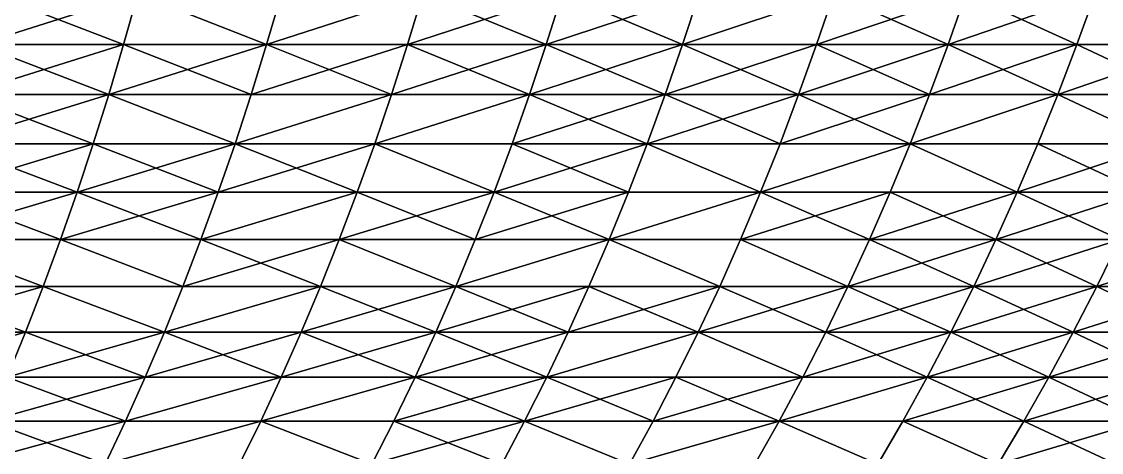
# Model space of a CAD drawing. Header units: millimetres. Extents: x -3250 to 6200, y -3250 to 3250.
# Drawn here: x 4911.4 to 5282.2, y -540.1 to -392.1 of the extents above; entities that cross this region are included whole.
import ezdxf

# ---------------------------------------------------------------- set-up
doc = ezdxf.new("R2010")
doc.units = ezdxf.units.MM
doc.header["$MEASUREMENT"] = 0
doc.layers.add('MESH_3D', color=2, linetype='CONTINUOUS')

msp = doc.modelspace()

# ---------------------------------------------------------------- linework, layer by layer
at = {"layer": 'MESH_3D'}
for points in [[(4901.22, -382.6, 777.83), (4946.41, -400, 814.36), (4896.55, -400, 786.4)], [(4951.29, -382.6, 25894.09), (4896.55, -400, 25913.6), (4946.41, -400, 25885.64)], [(4951.29, -382.6, 25894.09), (4901.22, -382.6, 25922.17), (4896.55, -400, 25913.6)], [(4901.22, -382.6, 777.83), (4951.29, -382.6, 805.91), (4946.41, -400, 814.36)], [(4951.29, -382.6, 805.91), (4995.56, -400, 843.56), (4946.41, -400, 814.36)], [(4995.56, -400, 25856.44), (4951.29, -382.6, 25894.09), (4946.41, -400, 25885.64)], [(4951.29, -382.6, 805.91), (5000.64, -382.6, 835.23), (4995.56, -400, 843.56)], [(5000.64, -382.6, 25864.77), (4951.29, -382.6, 25894.09), (4995.56, -400, 25856.44)], [(4995.56, -400, 843.56), (5049.25, -382.6, 865.78), (5043.96, -400, 873.97)], [(5000.64, -382.6, 835.23), (5049.25, -382.6, 865.78), (4995.56, -400, 843.56)], [(5049.25, -382.6, 25834.22), (4995.56, -400, 25856.44), (5043.96, -400, 25826.03)], [(5049.25, -382.6, 25834.22), (5000.64, -382.6, 25864.77), (4995.56, -400, 25856.44)], [(5049.25, -382.6, 865.78), (5091.59, -400, 905.58), (5043.96, -400, 873.97)], [(5097.09, -382.6, 25802.48), (5049.25, -382.6, 25834.22), (5043.96, -400, 25826.03)], [(5097.09, -382.6, 25802.48), (5043.96, -400, 25826.03), (5091.59, -400, 25794.42)], [(5049.25, -382.6, 865.78), (5097.09, -382.6, 897.52), (5091.59, -400, 905.58)], [(5097.09, -382.6, 897.52), (5138.42, -400, 938.37), (5091.59, -400, 905.58)], [(5144.11, -382.6, 25769.55), (5097.09, -382.6, 25802.48), (5091.59, -400, 25794.42)], [(5144.11, -382.6, 25769.55), (5091.59, -400, 25794.42), (5138.42, -400, 25761.63)], [(5097.09, -382.6, 897.52), (5144.11, -382.6, 930.45), (5138.42, -400, 938.37)], [(5138.42, -400, 938.37), (5190.31, -382.6, 964.54), (5184.42, -400, 972.32)], [(5144.11, -382.6, 930.45), (5190.31, -382.6, 964.54), (5138.42, -400, 938.37)], [(5190.31, -382.6, 25735.46), (5138.42, -400, 25761.63), (5184.42, -400, 25727.68)], [(5190.31, -382.6, 25735.46), (5144.11, -382.6, 25769.55), (5138.42, -400, 25761.63)], [(5190.31, -382.6, 964.54), (5229.55, -400, 1007.4), (5184.42, -400, 972.32)], [(5235.63, -382.6, 25700.23), (5190.31, -382.6, 25735.46), (5184.42, -400, 25727.68)], [(5235.63, -382.6, 25700.23), (5184.42, -400, 25727.68), (5229.55, -400, 25692.6)], [(5190.31, -382.6, 964.54), (5235.63, -382.6, 999.77), (5229.55, -400, 1007.4)], [(5235.63, -382.6, 999.77), (5273.8, -400, 1043.6), (5229.55, -400, 1007.4)], [(5280.07, -382.6, 25663.88), (5235.63, -382.6, 25700.23), (5229.55, -400, 25692.6)], [(5280.07, -382.6, 25663.88), (5229.55, -400, 25692.6), (5273.8, -400, 25656.4)], [(5235.63, -382.6, 999.77), (5280.07, -382.6, 1036.12), (5273.8, -400, 1043.6)], [(5280.07, -382.6, 1036.12), (5317.13, -400, 1080.89), (5273.8, -400, 1043.6)], [(5317.13, -400, 25619.11), (5280.07, -382.6, 25663.88), (5273.8, -400, 25656.4)], [(5280.07, -382.6, 1036.12), (5323.58, -382.6, 1073.57), (5317.13, -400, 1080.89)], [(5323.58, -382.6, 25626.43), (5280.07, -382.6, 25663.88), (5317.13, -400, 25619.11)], [(4896.55, -400, 786.4), (4941.32, -417.15, 823.18), (4891.68, -417.15, 795.34)], [(4946.41, -400, 25885.64), (4891.68, -417.15, 25904.66), (4941.32, -417.15, 25876.82)], [(4946.41, -400, 25885.64), (4896.55, -400, 25913.6), (4891.68, -417.15, 25904.66)], [(4896.55, -400, 786.4), (4946.41, -400, 814.36), (4941.32, -417.15, 823.18)], [(4946.41, -400, 814.36), (4990.25, -417.15, 852.25), (4941.32, -417.15, 823.18)], [(4995.56, -400, 25856.44), (4946.41, -400, 25885.64), (4941.32, -417.15, 25876.82)], [(4995.56, -400, 25856.44), (4941.32, -417.15, 25876.82), (4990.25, -417.15, 25847.75)], [(4946.41, -400, 814.36), (4995.56, -400, 843.56), (4990.25, -417.15, 852.25)], [(4995.56, -400, 843.56), (5038.43, -417.15, 882.53), (4990.25, -417.15, 852.25)], [(5043.96, -400, 25826.03), (4995.56, -400, 25856.44), (4990.25, -417.15, 25847.75)], [(5043.96, -400, 25826.03), (4990.25, -417.15, 25847.75), (5038.43, -417.15, 25817.47)], [(4995.56, -400, 843.56), (5043.96, -400, 873.97), (5038.43, -417.15, 882.53)], [(5043.96, -400, 873.97), (5085.85, -417.15, 914), (5038.43, -417.15, 882.53)], [(5091.59, -400, 25794.42), (5043.96, -400, 25826.03), (5038.43, -417.15, 25817.47)], [(5091.59, -400, 25794.42), (5038.43, -417.15, 25817.47), (5085.85, -417.15, 25786)], [(5043.96, -400, 873.97), (5091.59, -400, 905.58), (5085.85, -417.15, 914)], [(5091.59, -400, 905.58), (5132.47, -417.15, 946.64), (5085.85, -417.15, 914)], [(5138.42, -400, 25761.63), (5085.85, -417.15, 25786), (5132.47, -417.15, 25753.36)], [(5138.42, -400, 25761.63), (5091.59, -400, 25794.42), (5085.85, -417.15, 25786)], [(5091.59, -400, 905.58), (5138.42, -400, 938.37), (5132.47, -417.15, 946.64)], [(5138.42, -400, 938.37), (5178.26, -417.15, 980.44), (5132.47, -417.15, 946.64)], [(5184.42, -400, 25727.68), (5138.42, -400, 25761.63), (5132.47, -417.15, 25753.36)], [(5184.42, -400, 25727.68), (5132.47, -417.15, 25753.36), (5178.26, -417.15, 25719.56)], [(5138.42, -400, 938.37), (5184.42, -400, 972.32), (5178.26, -417.15, 980.44)], [(5184.42, -400, 972.32), (5223.2, -417.15, 1015.37), (5178.26, -417.15, 980.44)], [(5229.55, -400, 25692.6), (5184.42, -400, 25727.68), (5178.26, -417.15, 25719.56)], [(5229.55, -400, 25692.6), (5178.26, -417.15, 25719.56), (5223.2, -417.15, 25684.63)], [(5184.42, -400, 972.32), (5229.55, -400, 1007.4), (5223.2, -417.15, 1015.37)], [(5229.55, -400, 1007.4), (5267.25, -417.15, 1051.4), (5223.2, -417.15, 1015.37)], [(5273.8, -400, 25656.4), (5223.2, -417.15, 25684.63), (5267.25, -417.15, 25648.6)], [(5273.8, -400, 25656.4), (5229.55, -400, 25692.6), (5223.2, -417.15, 25684.63)], [(5229.55, -400, 1007.4), (5273.8, -400, 1043.6), (5267.25, -417.15, 1051.4)], [(5273.8, -400, 1043.6), (5310.39, -417.15, 1088.52), (5267.25, -417.15, 1051.4)], [(5317.13, -400, 25619.11), (5273.8, -400, 25656.4), (5267.25, -417.15, 25648.6)], [(5317.13, -400, 25619.11), (5267.25, -417.15, 25648.6), (5310.39, -417.15, 25611.48)], [(5273.8, -400, 1043.6), (5317.13, -400, 1080.89), (5310.39, -417.15, 1088.52)], [(4891.68, -417.15, 795.34), (4936.01, -434.04, 832.37), (4886.6, -434.04, 804.66)], [(4941.32, -417.15, 25876.82), (4891.68, -417.15, 25904.66), (4886.6, -434.04, 25895.34)], [(4941.32, -417.15, 25876.82), (4886.6, -434.04, 25895.34), (4936.01, -434.04, 25867.63)], [(4891.68, -417.15, 795.34), (4941.32, -417.15, 823.18), (4936.01, -434.04, 832.37)], [(4941.32, -417.15, 823.18), (4984.71, -434.04, 861.31), (4936.01, -434.04, 832.37)], [(4984.71, -434.04, 25838.69), (4941.32, -417.15, 25876.82), (4936.01, -434.04, 25867.63)], [(4941.32, -417.15, 823.18), (4990.25, -417.15, 852.25), (4984.71, -434.04, 861.31)], [(4990.25, -417.15, 25847.75), (4941.32, -417.15, 25876.82), (4984.71, -434.04, 25838.69)], [(4984.71, -434.04, 861.31), (5038.43, -417.15, 882.53), (5032.68, -434.04, 891.44)], [(4990.25, -417.15, 852.25), (5038.43, -417.15, 882.53), (4984.71, -434.04, 861.31)], [(5038.43, -417.15, 25817.47), (4984.71, -434.04, 25838.69), (5032.68, -434.04, 25808.56)], [(5038.43, -417.15, 25817.47), (4990.25, -417.15, 25847.75), (4984.71, -434.04, 25838.69)], [(5032.68, -434.04, 891.44), (5085.85, -417.15, 914), (5079.87, -434.04, 922.77)], [(5038.43, -417.15, 882.53), (5085.85, -417.15, 914), (5032.68, -434.04, 891.44)], [(5085.85, -417.15, 25786), (5038.43, -417.15, 25817.47), (5032.68, -434.04, 25808.56)], [(5085.85, -417.15, 25786), (5032.68, -434.04, 25808.56), (5079.87, -434.04, 25777.23)], [(5085.85, -417.15, 914), (5126.28, -434.04, 955.26), (5079.87, -434.04, 922.77)], [(5132.47, -417.15, 25753.36), (5079.87, -434.04, 25777.23), (5126.28, -434.04, 25744.74)], [(5132.47, -417.15, 25753.36), (5085.85, -417.15, 25786), (5079.87, -434.04, 25777.23)], [(5085.85, -417.15, 914), (5132.47, -417.15, 946.64), (5126.28, -434.04, 955.26)], [(5132.47, -417.15, 946.64), (5171.86, -434.04, 988.9), (5126.28, -434.04, 955.26)], [(5178.26, -417.15, 25719.56), (5132.47, -417.15, 25753.36), (5126.28, -434.04, 25744.74)], [(5178.26, -417.15, 25719.56), (5126.28, -434.04, 25744.74), (5171.86, -434.04, 25711.1)], [(5132.47, -417.15, 946.64), (5178.26, -417.15, 980.44), (5171.86, -434.04, 988.9)], [(5178.26, -417.15, 980.44), (5216.58, -434.04, 1023.66), (5171.86, -434.04, 988.9)], [(5223.2, -417.15, 25684.63), (5178.26, -417.15, 25719.56), (5171.86, -434.04, 25711.1)], [(5223.2, -417.15, 25684.63), (5171.86, -434.04, 25711.1), (5216.58, -434.04, 25676.34)], [(5178.26, -417.15, 980.44), (5223.2, -417.15, 1015.37), (5216.58, -434.04, 1023.66)], [(5216.58, -434.04, 1023.66), (5267.25, -417.15, 1051.4), (5260.43, -434.04, 1059.53)], [(5223.2, -417.15, 1015.37), (5267.25, -417.15, 1051.4), (5216.58, -434.04, 1023.66)], [(5267.25, -417.15, 25648.6), (5216.58, -434.04, 25676.34), (5260.43, -434.04, 25640.47)], [(5267.25, -417.15, 25648.6), (5223.2, -417.15, 25684.63), (5216.58, -434.04, 25676.34)], [(5267.25, -417.15, 1051.4), (5303.36, -434.04, 1096.48), (5260.43, -434.04, 1059.53)], [(5303.36, -434.04, 25603.52), (5267.25, -417.15, 25648.6), (5260.43, -434.04, 25640.47)], [(5267.25, -417.15, 1051.4), (5310.39, -417.15, 1088.52), (5303.36, -434.04, 1096.48)], [(5310.39, -417.15, 25611.48), (5267.25, -417.15, 25648.6), (5303.36, -434.04, 25603.52)], [(4881.33, -450.66, 814.35), (4936.01, -434.04, 832.37), (4930.5, -450.66, 841.92)], [(4886.6, -434.04, 804.66), (4936.01, -434.04, 832.37), (4881.33, -450.66, 814.35)], [(4930.5, -450.66, 25858.08), (4886.6, -434.04, 25895.34), (4881.33, -450.66, 25885.65)], [(4936.01, -434.04, 25867.63), (4886.6, -434.04, 25895.34), (4930.5, -450.66, 25858.08)], [(4936.01, -434.04, 832.37), (4978.96, -450.66, 870.72), (4930.5, -450.66, 841.92)], [(4984.71, -434.04, 25838.69), (4930.5, -450.66, 25858.08), (4978.96, -450.66, 25829.28)], [(4984.71, -434.04, 25838.69), (4936.01, -434.04, 25867.63), (4930.5, -450.66, 25858.08)], [(4936.01, -434.04, 832.37), (4984.71, -434.04, 861.31), (4978.96, -450.66, 870.72)], [(4978.96, -450.66, 870.72), (5032.68, -434.04, 891.44), (5026.69, -450.66, 900.71)], [(4984.71, -434.04, 861.31), (5032.68, -434.04, 891.44), (4978.96, -450.66, 870.72)], [(5026.69, -450.66, 25799.29), (4984.71, -434.04, 25838.69), (4978.96, -450.66, 25829.28)], [(5032.68, -434.04, 25808.56), (4984.71, -434.04, 25838.69), (5026.69, -450.66, 25799.29)], [(5032.68, -434.04, 891.44), (5073.66, -450.66, 931.88), (5026.69, -450.66, 900.71)], [(5073.66, -450.66, 25768.12), (5032.68, -434.04, 25808.56), (5026.69, -450.66, 25799.29)], [(5032.68, -434.04, 891.44), (5079.87, -434.04, 922.77), (5073.66, -450.66, 931.88)], [(5079.87, -434.04, 25777.23), (5032.68, -434.04, 25808.56), (5073.66, -450.66, 25768.12)], [(5079.87, -434.04, 922.77), (5119.84, -450.66, 964.22), (5073.66, -450.66, 931.88)], [(5126.28, -434.04, 25744.74), (5079.87, -434.04, 25777.23), (5073.66, -450.66, 25768.12)], [(5126.28, -434.04, 25744.74), (5073.66, -450.66, 25768.12), (5119.84, -450.66, 25735.78)], [(5079.87, -434.04, 922.77), (5126.28, -434.04, 955.26), (5119.84, -450.66, 964.22)], [(5126.28, -434.04, 955.26), (5165.2, -450.66, 997.69), (5119.84, -450.66, 964.22)], [(5165.2, -450.66, 25702.31), (5126.28, -434.04, 25744.74), (5119.84, -450.66, 25735.78)], [(5126.28, -434.04, 955.26), (5171.86, -434.04, 988.9), (5165.2, -450.66, 997.69)], [(5171.86, -434.04, 25711.1), (5126.28, -434.04, 25744.74), (5165.2, -450.66, 25702.31)], [(5165.2, -450.66, 997.69), (5216.58, -434.04, 1023.66), (5209.7, -450.66, 1032.29)], [(5171.86, -434.04, 988.9), (5216.58, -434.04, 1023.66), (5165.2, -450.66, 997.69)], [(5216.58, -434.04, 25676.34), (5171.86, -434.04, 25711.1), (5165.2, -450.66, 25702.31)], [(5216.58, -434.04, 25676.34), (5165.2, -450.66, 25702.31), (5209.7, -450.66, 25667.71)], [(5216.58, -434.04, 1023.66), (5253.34, -450.66, 1067.98), (5209.7, -450.66, 1032.29)], [(5253.34, -450.66, 25632.02), (5216.58, -434.04, 25676.34), (5209.7, -450.66, 25667.71)], [(5216.58, -434.04, 1023.66), (5260.43, -434.04, 1059.53), (5253.34, -450.66, 1067.98)], [(5260.43, -434.04, 25640.47), (5216.58, -434.04, 25676.34), (5253.34, -450.66, 25632.02)], [(5260.43, -434.04, 1059.53), (5296.07, -450.66, 1104.75), (5253.34, -450.66, 1067.98)], [(5303.36, -434.04, 25603.52), (5260.43, -434.04, 25640.47), (5253.34, -450.66, 25632.02)], [(5303.36, -434.04, 25603.52), (5253.34, -450.66, 25632.02), (5296.07, -450.66, 25595.25)], [(5260.43, -434.04, 1059.53), (5303.36, -434.04, 1096.48), (5296.07, -450.66, 1104.75)], [(4881.33, -450.66, 814.35), (4924.78, -466.99, 851.83), (4875.86, -466.99, 824.4)], [(4930.5, -450.66, 25858.08), (4875.86, -466.99, 25875.6), (4924.78, -466.99, 25848.17)], [(4930.5, -450.66, 25858.08), (4881.33, -450.66, 25885.65), (4875.86, -466.99, 25875.6)], [(4881.33, -450.66, 814.35), (4930.5, -450.66, 841.92), (4924.78, -466.99, 851.83)], [(4930.5, -450.66, 841.92), (4972.99, -466.99, 880.48), (4924.78, -466.99, 851.83)], [(4978.96, -450.66, 25829.28), (4930.5, -450.66, 25858.08), (4924.78, -466.99, 25848.17)], [(4978.96, -450.66, 25829.28), (4924.78, -466.99, 25848.17), (4972.99, -466.99, 25819.52)], [(4930.5, -450.66, 841.92), (4978.96, -450.66, 870.72), (4972.99, -466.99, 880.48)], [(4972.99, -466.99, 880.48), (5026.69, -450.66, 900.71), (5020.49, -466.99, 910.32)], [(4978.96, -450.66, 870.72), (5026.69, -450.66, 900.71), (4972.99, -466.99, 880.48)], [(5026.69, -450.66, 25799.29), (4978.96, -450.66, 25829.28), (4972.99, -466.99, 25819.52)], [(5026.69, -450.66, 25799.29), (4972.99, -466.99, 25819.52), (5020.49, -466.99, 25789.68)], [(5026.69, -450.66, 900.71), (5067.22, -466.99, 941.33), (5020.49, -466.99, 910.32)], [(5073.66, -450.66, 25768.12), (5020.49, -466.99, 25789.68), (5067.22, -466.99, 25758.67)], [(5073.66, -450.66, 25768.12), (5026.69, -450.66, 25799.29), (5020.49, -466.99, 25789.68)], [(5026.69, -450.66, 900.71), (5073.66, -450.66, 931.88), (5067.22, -466.99, 941.33)], [(5073.66, -450.66, 931.88), (5113.16, -466.99, 973.5), (5067.22, -466.99, 941.33)], [(5119.84, -450.66, 25735.78), (5067.22, -466.99, 25758.67), (5113.16, -466.99, 25726.5)], [(5119.84, -450.66, 25735.78), (5073.66, -450.66, 25768.12), (5067.22, -466.99, 25758.67)], [(5073.66, -450.66, 931.88), (5119.84, -450.66, 964.22), (5113.16, -466.99, 973.5)], [(5113.16, -466.99, 973.5), (5165.2, -450.66, 997.69), (5158.29, -466.99, 1006.81)], [(5119.84, -450.66, 964.22), (5165.2, -450.66, 997.69), (5113.16, -466.99, 973.5)], [(5165.2, -450.66, 25702.31), (5119.84, -450.66, 25735.78), (5113.16, -466.99, 25726.5)], [(5165.2, -450.66, 25702.31), (5113.16, -466.99, 25726.5), (5158.29, -466.99, 25693.19)], [(5165.2, -450.66, 997.69), (5202.57, -466.99, 1041.23), (5158.29, -466.99, 1006.81)], [(5209.7, -450.66, 25667.71), (5158.29, -466.99, 25693.19), (5202.57, -466.99, 25658.77)], [(5209.7, -450.66, 25667.71), (5165.2, -450.66, 25702.31), (5158.29, -466.99, 25693.19)], [(5165.2, -450.66, 997.69), (5209.7, -450.66, 1032.29), (5202.57, -466.99, 1041.23)], [(5209.7, -450.66, 1032.29), (5245.98, -466.99, 1076.74), (5202.57, -466.99, 1041.23)], [(5253.34, -450.66, 25632.02), (5202.57, -466.99, 25658.77), (5245.98, -466.99, 25623.26)], [(5253.34, -450.66, 25632.02), (5209.7, -450.66, 25667.71), (5202.57, -466.99, 25658.77)], [(5209.7, -450.66, 1032.29), (5253.34, -450.66, 1067.98), (5245.98, -466.99, 1076.74)], [(5253.34, -450.66, 1067.98), (5288.5, -466.99, 1113.33), (5245.98, -466.99, 1076.74)], [(5296.07, -450.66, 25595.25), (5253.34, -450.66, 25632.02), (5245.98, -466.99, 25623.26)], [(5296.07, -450.66, 25595.25), (5245.98, -466.99, 25623.26), (5288.5, -466.99, 25586.67)], [(5253.34, -450.66, 1067.98), (5296.07, -450.66, 1104.75), (5288.5, -466.99, 1113.33)], [(4875.86, -466.99, 824.4), (4918.85, -483.04, 862.09), (4870.19, -483.04, 834.8)], [(4918.85, -483.04, 25837.91), (4875.86, -466.99, 25875.6), (4870.19, -483.04, 25865.2)], [(4875.86, -466.99, 824.4), (4924.78, -466.99, 851.83), (4918.85, -483.04, 862.09)], [(4924.78, -466.99, 25848.17), (4875.86, -466.99, 25875.6), (4918.85, -483.04, 25837.91)], [(4924.78, -466.99, 851.83), (4966.82, -483.04, 890.59), (4918.85, -483.04, 862.09)], [(4966.82, -483.04, 25809.41), (4924.78, -466.99, 25848.17), (4918.85, -483.04, 25837.91)], [(4924.78, -466.99, 851.83), (4972.99, -466.99, 880.48), (4966.82, -483.04, 890.59)], [(4972.99, -466.99, 25819.52), (4924.78, -466.99, 25848.17), (4966.82, -483.04, 25809.41)], [(4972.99, -466.99, 880.48), (5014.06, -483.04, 920.27), (4966.82, -483.04, 890.59)], [(5020.49, -466.99, 25789.68), (4972.99, -466.99, 25819.52), (4966.82, -483.04, 25809.41)], [(5020.49, -466.99, 25789.68), (4966.82, -483.04, 25809.41), (5014.06, -483.04, 25779.73)], [(4972.99, -466.99, 880.48), (5020.49, -466.99, 910.32), (5014.06, -483.04, 920.27)], [(5020.49, -466.99, 910.32), (5060.54, -483.04, 951.12), (5014.06, -483.04, 920.27)], [(5060.54, -483.04, 25748.88), (5020.49, -466.99, 25789.68), (5014.06, -483.04, 25779.73)], [(5020.49, -466.99, 910.32), (5067.22, -466.99, 941.33), (5060.54, -483.04, 951.12)], [(5067.22, -466.99, 25758.67), (5020.49, -466.99, 25789.68), (5060.54, -483.04, 25748.88)], [(5060.54, -483.04, 951.12), (5113.16, -466.99, 973.5), (5106.25, -483.04, 983.12)], [(5067.22, -466.99, 941.33), (5113.16, -466.99, 973.5), (5060.54, -483.04, 951.12)], [(5113.16, -466.99, 25726.5), (5067.22, -466.99, 25758.67), (5060.54, -483.04, 25748.88)], [(5113.16, -466.99, 25726.5), (5060.54, -483.04, 25748.88), (5106.25, -483.04, 25716.88)], [(5113.16, -466.99, 973.5), (5151.14, -483.04, 1016.25), (5106.25, -483.04, 983.12)], [(5151.14, -483.04, 25683.75), (5113.16, -466.99, 25726.5), (5106.25, -483.04, 25716.88)], [(5113.16, -466.99, 973.5), (5158.29, -466.99, 1006.81), (5151.14, -483.04, 1016.25)], [(5158.29, -466.99, 25693.19), (5113.16, -466.99, 25726.5), (5151.14, -483.04, 25683.75)], [(5158.29, -466.99, 1006.81), (5195.19, -483.04, 1050.49), (5151.14, -483.04, 1016.25)], [(5195.19, -483.04, 25649.51), (5158.29, -466.99, 25693.19), (5151.14, -483.04, 25683.75)], [(5158.29, -466.99, 1006.81), (5202.57, -466.99, 1041.23), (5195.19, -483.04, 1050.49)], [(5202.57, -466.99, 25658.77), (5158.29, -466.99, 25693.19), (5195.19, -483.04, 25649.51)], [(5195.19, -483.04, 1050.49), (5245.98, -466.99, 1076.74), (5238.37, -483.04, 1085.82)], [(5202.57, -466.99, 1041.23), (5245.98, -466.99, 1076.74), (5195.19, -483.04, 1050.49)], [(5238.37, -483.04, 25614.18), (5202.57, -466.99, 25658.77), (5195.19, -483.04, 25649.51)], [(5245.98, -466.99, 25623.26), (5202.57, -466.99, 25658.77), (5238.37, -483.04, 25614.18)], [(5245.98, -466.99, 1076.74), (5280.66, -483.04, 1122.21), (5238.37, -483.04, 1085.82)], [(5288.5, -466.99, 25586.67), (5238.37, -483.04, 25614.18), (5280.66, -483.04, 25577.79)], [(5288.5, -466.99, 25586.67), (5245.98, -466.99, 25623.26), (5238.37, -483.04, 25614.18)], [(5245.98, -466.99, 1076.74), (5288.5, -466.99, 1113.33), (5280.66, -483.04, 1122.21)], [(5288.5, -466.99, 1113.33), (5322.03, -483.04, 1159.65), (5280.66, -483.04, 1122.21)], [(5330.08, -466.99, 25549.04), (5288.5, -466.99, 25586.67), (5280.66, -483.04, 25577.79)], [(5330.08, -466.99, 25549.04), (5280.66, -483.04, 25577.79), (5322.03, -483.04, 25540.35)], [(4870.19, -483.04, 834.8), (4912.73, -498.79, 872.69), (4864.34, -498.79, 845.55)], [(4918.85, -483.04, 25837.91), (4864.34, -498.79, 25854.45), (4912.73, -498.79, 25827.31)], [(4918.85, -483.04, 25837.91), (4870.19, -483.04, 25865.2), (4864.34, -498.79, 25854.45)], [(4870.19, -483.04, 834.8), (4918.85, -483.04, 862.09), (4912.73, -498.79, 872.69)], [(4918.85, -483.04, 862.09), (4960.44, -498.79, 901.03), (4912.73, -498.79, 872.69)], [(4960.44, -498.79, 25798.97), (4918.85, -483.04, 25837.91), (4912.73, -498.79, 25827.31)], [(4918.85, -483.04, 862.09), (4966.82, -483.04, 890.59), (4960.44, -498.79, 901.03)], [(4966.82, -483.04, 25809.41), (4918.85, -483.04, 25837.91), (4960.44, -498.79, 25798.97)], [(4960.44, -498.79, 901.03), (5014.06, -483.04, 920.27), (5007.42, -498.79, 930.55)], [(4966.82, -483.04, 890.59), (5014.06, -483.04, 920.27), (4960.44, -498.79, 901.03)], [(5014.06, -483.04, 25779.73), (4966.82, -483.04, 25809.41), (4960.44, -498.79, 25798.97)], [(5014.06, -483.04, 25779.73), (4960.44, -498.79, 25798.97), (5007.42, -498.79, 25769.45)], [(5014.06, -483.04, 920.27), (5053.65, -498.79, 961.23), (5007.42, -498.79, 930.55)], [(5060.54, -483.04, 25748.88), (5007.42, -498.79, 25769.45), (5053.65, -498.79, 25738.77)], [(5060.54, -483.04, 25748.88), (5014.06, -483.04, 25779.73), (5007.42, -498.79, 25769.45)], [(5014.06, -483.04, 920.27), (5060.54, -483.04, 951.12), (5053.65, -498.79, 961.23)], [(5060.54, -483.04, 951.12), (5099.1, -498.79, 993.06), (5053.65, -498.79, 961.23)], [(5106.25, -483.04, 25716.88), (5060.54, -483.04, 25748.88), (5053.65, -498.79, 25738.77)], [(5106.25, -483.04, 25716.88), (5053.65, -498.79, 25738.77), (5099.1, -498.79, 25706.94)], [(5060.54, -483.04, 951.12), (5106.25, -483.04, 983.12), (5099.1, -498.79, 993.06)], [(5106.25, -483.04, 983.12), (5143.75, -498.79, 1026.01), (5099.1, -498.79, 993.06)], [(5151.14, -483.04, 25683.75), (5099.1, -498.79, 25706.94), (5143.75, -498.79, 25673.99)], [(5151.14, -483.04, 25683.75), (5106.25, -483.04, 25716.88), (5099.1, -498.79, 25706.94)], [(5106.25, -483.04, 983.12), (5151.14, -483.04, 1016.25), (5143.75, -498.79, 1026.01)], [(5151.14, -483.04, 1016.25), (5187.55, -498.79, 1060.06), (5143.75, -498.79, 1026.01)], [(5195.19, -483.04, 25649.51), (5151.14, -483.04, 25683.75), (5143.75, -498.79, 25673.99)], [(5195.19, -483.04, 25649.51), (5143.75, -498.79, 25673.99), (5187.55, -498.79, 25639.94)], [(5151.14, -483.04, 1016.25), (5195.19, -483.04, 1050.49), (5187.55, -498.79, 1060.06)], [(5195.19, -483.04, 1050.49), (5230.5, -498.79, 1095.19), (5187.55, -498.79, 1060.06)], [(5238.37, -483.04, 25614.18), (5187.55, -498.79, 25639.94), (5230.5, -498.79, 25604.81)], [(5238.37, -483.04, 25614.18), (5195.19, -483.04, 25649.51), (5187.55, -498.79, 25639.94)], [(5195.19, -483.04, 1050.49), (5238.37, -483.04, 1085.82), (5230.5, -498.79, 1095.19)], [(5230.5, -498.79, 1095.19), (5280.66, -483.04, 1122.21), (5272.56, -498.79, 1131.39)], [(5238.37, -483.04, 1085.82), (5280.66, -483.04, 1122.21), (5230.5, -498.79, 1095.19)], [(5272.56, -498.79, 25568.61), (5238.37, -483.04, 25614.18), (5230.5, -498.79, 25604.81)], [(5280.66, -483.04, 25577.79), (5238.37, -483.04, 25614.18), (5272.56, -498.79, 25568.61)], [(5280.66, -483.04, 1122.21), (5313.7, -498.79, 1168.62), (5272.56, -498.79, 1131.39)], [(5322.03, -483.04, 25540.35), (5280.66, -483.04, 25577.79), (5272.56, -498.79, 25568.61)], [(5322.03, -483.04, 25540.35), (5272.56, -498.79, 25568.61), (5313.7, -498.79, 25531.38)], [(5280.66, -483.04, 1122.21), (5322.03, -483.04, 1159.65), (5313.7, -498.79, 1168.62)], [(4912.73, -498.79, 25827.31), (4858.3, -514.23, 25843.36), (4906.42, -514.23, 25816.37)], [(4912.73, -498.79, 25827.31), (4864.34, -498.79, 25854.45), (4858.3, -514.23, 25843.36)], [(4864.34, -498.79, 845.55), (4912.73, -498.79, 872.69), (4906.42, -514.23, 883.63)], [(4912.73, -498.79, 872.69), (4953.85, -514.23, 911.81), (4906.42, -514.23, 883.63)], [(4960.44, -498.79, 25798.97), (4912.73, -498.79, 25827.31), (4906.42, -514.23, 25816.37)], [(4960.44, -498.79, 25798.97), (4906.42, -514.23, 25816.37), (4953.85, -514.23, 25788.19)], [(4912.73, -498.79, 872.69), (4960.44, -498.79, 901.03), (4953.85, -514.23, 911.81)], [(4960.44, -498.79, 901.03), (5000.57, -514.23, 941.16), (4953.85, -514.23, 911.81)], [(5007.42, -498.79, 25769.45), (4960.44, -498.79, 25798.97), (4953.85, -514.23, 25788.19)], [(5007.42, -498.79, 25769.45), (4953.85, -514.23, 25788.19), (5000.57, -514.23, 25758.84)], [(4960.44, -498.79, 901.03), (5007.42, -498.79, 930.55), (5000.57, -514.23, 941.16)], [(5007.42, -498.79, 930.55), (5046.53, -514.23, 971.67), (5000.57, -514.23, 941.16)], [(5053.65, -498.79, 25738.77), (5007.42, -498.79, 25769.45), (5000.57, -514.23, 25758.84)], [(5053.65, -498.79, 25738.77), (5000.57, -514.23, 25758.84), (5046.53, -514.23, 25728.33)], [(5007.42, -498.79, 930.55), (5053.65, -498.79, 961.23), (5046.53, -514.23, 971.67)], [(5053.65, -498.79, 961.23), (5091.73, -514.23, 1003.31), (5046.53, -514.23, 971.67)], [(5099.1, -498.79, 25706.94), (5053.65, -498.79, 25738.77), (5046.53, -514.23, 25728.33)], [(5099.1, -498.79, 25706.94), (5046.53, -514.23, 25728.33), (5091.73, -514.23, 25696.69)], [(5053.65, -498.79, 961.23), (5099.1, -498.79, 993.06), (5091.73, -514.23, 1003.31)], [(5091.73, -514.23, 1003.31), (5143.75, -498.79, 1026.01), (5136.12, -514.23, 1036.08)], [(5099.1, -498.79, 993.06), (5143.75, -498.79, 1026.01), (5091.73, -514.23, 1003.31)], [(5143.75, -498.79, 25673.99), (5099.1, -498.79, 25706.94), (5091.73, -514.23, 25696.69)], [(5143.75, -498.79, 25673.99), (5091.73, -514.23, 25696.69), (5136.12, -514.23, 25663.92)], [(5143.75, -498.79, 1026.01), (5179.68, -514.23, 1069.94), (5136.12, -514.23, 1036.08)], [(5179.68, -514.23, 25630.06), (5143.75, -498.79, 25673.99), (5136.12, -514.23, 25663.92)], [(5143.75, -498.79, 1026.01), (5187.55, -498.79, 1060.06), (5179.68, -514.23, 1069.94)], [(5187.55, -498.79, 25639.94), (5143.75, -498.79, 25673.99), (5179.68, -514.23, 25630.06)], [(5187.55, -498.79, 1060.06), (5222.38, -514.23, 1104.87), (5179.68, -514.23, 1069.94)], [(5230.5, -498.79, 25604.81), (5179.68, -514.23, 25630.06), (5222.38, -514.23, 25595.13)], [(5230.5, -498.79, 25604.81), (5187.55, -498.79, 25639.94), (5179.68, -514.23, 25630.06)], [(5187.55, -498.79, 1060.06), (5230.5, -498.79, 1095.19), (5222.38, -514.23, 1104.87)], [(5222.38, -514.23, 1104.87), (5272.56, -498.79, 1131.39), (5264.2, -514.23, 1140.86)], [(5230.5, -498.79, 1095.19), (5272.56, -498.79, 1131.39), (5222.38, -514.23, 1104.87)], [(5264.2, -514.23, 25559.14), (5230.5, -498.79, 25604.81), (5222.38, -514.23, 25595.13)], [(5272.56, -498.79, 25568.61), (5230.5, -498.79, 25604.81), (5264.2, -514.23, 25559.14)], [(5272.56, -498.79, 1131.39), (5305.11, -514.23, 1177.88), (5264.2, -514.23, 1140.86)], [(5313.7, -498.79, 25531.38), (5272.56, -498.79, 25568.61), (5264.2, -514.23, 25559.14)], [(5313.7, -498.79, 25531.38), (5264.2, -514.23, 25559.14), (5305.11, -514.23, 25522.12)], [(5272.56, -498.79, 1131.39), (5313.7, -498.79, 1168.62), (5305.11, -514.23, 1177.88)], [(4906.42, -514.23, 883.63), (4947.07, -529.35, 922.91), (4899.91, -529.35, 894.9)], [(4953.85, -514.23, 25788.19), (4899.91, -529.35, 25805.1), (4947.07, -529.35, 25777.09)], [(4953.85, -514.23, 25788.19), (4906.42, -514.23, 25816.37), (4899.91, -529.35, 25805.1)], [(4906.42, -514.23, 883.63), (4953.85, -514.23, 911.81), (4947.07, -529.35, 922.91)], [(4947.07, -529.35, 922.91), (5000.57, -514.23, 941.16), (4993.51, -529.35, 952.09)], [(4953.85, -514.23, 911.81), (5000.57, -514.23, 941.16), (4947.07, -529.35, 922.91)], [(5000.57, -514.23, 25758.84), (4947.07, -529.35, 25777.09), (4993.51, -529.35, 25747.91)], [(5000.57, -514.23, 25758.84), (4953.85, -514.23, 25788.19), (4947.07, -529.35, 25777.09)], [(4993.51, -529.35, 952.09), (5046.53, -514.23, 971.67), (5039.21, -529.35, 982.42)], [(5000.57, -514.23, 941.16), (5046.53, -514.23, 971.67), (4993.51, -529.35, 952.09)], [(5046.53, -514.23, 25728.33), (4993.51, -529.35, 25747.91), (5039.21, -529.35, 25717.58)], [(5046.53, -514.23, 25728.33), (5000.57, -514.23, 25758.84), (4993.51, -529.35, 25747.91)], [(5046.53, -514.23, 971.67), (5084.13, -529.35, 1013.88), (5039.21, -529.35, 982.42)], [(5091.73, -514.23, 25696.69), (5039.21, -529.35, 25717.58), (5084.13, -529.35, 25686.12)], [(5091.73, -514.23, 25696.69), (5046.53, -514.23, 25728.33), (5039.21, -529.35, 25717.58)], [(5046.53, -514.23, 971.67), (5091.73, -514.23, 1003.31), (5084.13, -529.35, 1013.88)], [(5091.73, -514.23, 1003.31), (5128.26, -529.35, 1046.45), (5084.13, -529.35, 1013.88)], [(5136.12, -514.23, 25663.92), (5084.13, -529.35, 25686.12), (5128.26, -529.35, 25653.55)], [(5136.12, -514.23, 25663.92), (5091.73, -514.23, 25696.69), (5084.13, -529.35, 25686.12)], [(5091.73, -514.23, 1003.31), (5136.12, -514.23, 1036.08), (5128.26, -529.35, 1046.45)], [(5136.12, -514.23, 1036.08), (5171.57, -529.35, 1080.11), (5128.26, -529.35, 1046.45)], [(5179.68, -514.23, 25630.06), (5136.12, -514.23, 25663.92), (5128.26, -529.35, 25653.55)], [(5179.68, -514.23, 25630.06), (5128.26, -529.35, 25653.55), (5171.57, -529.35, 25619.89)], [(5136.12, -514.23, 1036.08), (5179.68, -514.23, 1069.94), (5171.57, -529.35, 1080.11)], [(5171.57, -529.35, 1080.11), (5222.38, -514.23, 1104.87), (5214.02, -529.35, 1114.84)], [(5179.68, -514.23, 1069.94), (5222.38, -514.23, 1104.87), (5171.57, -529.35, 1080.11)], [(5222.38, -514.23, 25595.13), (5179.68, -514.23, 25630.06), (5171.57, -529.35, 25619.89)], [(5222.38, -514.23, 25595.13), (5171.57, -529.35, 25619.89), (5214.02, -529.35, 25585.16)], [(5222.38, -514.23, 1104.87), (5255.59, -529.35, 1150.61), (5214.02, -529.35, 1114.84)], [(5264.2, -514.23, 25559.14), (5214.02, -529.35, 25585.16), (5255.59, -529.35, 25549.39)], [(5264.2, -514.23, 25559.14), (5222.38, -514.23, 25595.13), (5214.02, -529.35, 25585.16)], [(5222.38, -514.23, 1104.87), (5264.2, -514.23, 1140.86), (5255.59, -529.35, 1150.61)], [(5264.2, -514.23, 1140.86), (5296.26, -529.35, 1187.41), (5255.59, -529.35, 1150.61)], [(5305.11, -514.23, 25522.12), (5264.2, -514.23, 25559.14), (5255.59, -529.35, 25549.39)], [(5305.11, -514.23, 25522.12), (5255.59, -529.35, 25549.39), (5296.26, -529.35, 25512.59)], [(5264.2, -514.23, 1140.86), (5305.11, -514.23, 1177.88), (5296.26, -529.35, 1187.41)], [(4893.22, -544.14, 906.49), (4947.07, -529.35, 922.91), (4940.09, -544.14, 934.33)], [(4899.91, -529.35, 894.9), (4947.07, -529.35, 922.91), (4893.22, -544.14, 906.49)], [(4940.09, -544.14, 25765.67), (4899.91, -529.35, 25805.1), (4893.22, -544.14, 25793.51)], [(4947.07, -529.35, 25777.09), (4899.91, -529.35, 25805.1), (4940.09, -544.14, 25765.67)], [(4940.09, -544.14, 934.33), (4993.51, -529.35, 952.09), (4986.25, -544.14, 963.33)], [(4947.07, -529.35, 922.91), (4993.51, -529.35, 952.09), (4940.09, -544.14, 934.33)], [(4993.51, -529.35, 25747.91), (4947.07, -529.35, 25777.09), (4940.09, -544.14, 25765.67)], [(4993.51, -529.35, 25747.91), (4940.09, -544.14, 25765.67), (4986.25, -544.14, 25736.67)], [(4993.51, -529.35, 952.09), (5031.67, -544.14, 993.48), (4986.25, -544.14, 963.33)], [(5031.67, -544.14, 25706.52), (4993.51, -529.35, 25747.91), (4986.25, -544.14, 25736.67)], [(4993.51, -529.35, 952.09), (5039.21, -529.35, 982.42), (5031.67, -544.14, 993.48)], [(5039.21, -529.35, 25717.58), (4993.51, -529.35, 25747.91), (5031.67, -544.14, 25706.52)], [(5039.21, -529.35, 982.42), (5076.32, -544.14, 1024.75), (5031.67, -544.14, 993.48)], [(5084.13, -529.35, 25686.12), (5031.67, -544.14, 25706.52), (5076.32, -544.14, 25675.25)], [(5084.13, -529.35, 25686.12), (5039.21, -529.35, 25717.58), (5031.67, -544.14, 25706.52)], [(5039.21, -529.35, 982.42), (5084.13, -529.35, 1013.88), (5076.32, -544.14, 1024.75)], [(5084.13, -529.35, 1013.88), (5120.18, -544.14, 1057.12), (5076.32, -544.14, 1024.75)], [(5120.18, -544.14, 25642.88), (5084.13, -529.35, 25686.12), (5076.32, -544.14, 25675.25)], [(5084.13, -529.35, 1013.88), (5128.26, -529.35, 1046.45), (5120.18, -544.14, 1057.12)], [(5128.26, -529.35, 25653.55), (5084.13, -529.35, 25686.12), (5120.18, -544.14, 25642.88)], [(5120.18, -544.14, 1057.12), (5171.57, -529.35, 1080.11), (5163.22, -544.14, 1090.57)], [(5128.26, -529.35, 1046.45), (5171.57, -529.35, 1080.11), (5120.18, -544.14, 1057.12)], [(5171.57, -529.35, 25619.89), (5120.18, -544.14, 25642.88), (5163.22, -544.14, 25609.43)], [(5171.57, -529.35, 25619.89), (5128.26, -529.35, 25653.55), (5120.18, -544.14, 25642.88)], [(5171.57, -529.35, 1080.11), (5205.42, -544.14, 1125.09), (5163.22, -544.14, 1090.57)], [(5205.42, -544.14, 25574.91), (5171.57, -529.35, 25619.89), (5163.22, -544.14, 25609.43)], [(5171.57, -529.35, 1080.11), (5214.02, -529.35, 1114.84), (5205.42, -544.14, 1125.09)], [(5214.02, -529.35, 25585.16), (5171.57, -529.35, 25619.89), (5205.42, -544.14, 25574.91)], [(5214.02, -529.35, 1114.84), (5246.74, -544.14, 1160.65), (5205.42, -544.14, 1125.09)], [(5246.74, -544.14, 25539.35), (5214.02, -529.35, 25585.16), (5205.42, -544.14, 25574.91)], [(5214.02, -529.35, 1114.84), (5255.59, -529.35, 1150.61), (5246.74, -544.14, 1160.65)], [(5255.59, -529.35, 25549.39), (5214.02, -529.35, 25585.16), (5246.74, -544.14, 25539.35)], [(5255.59, -529.35, 1150.61), (5287.16, -544.14, 1197.22), (5246.74, -544.14, 1160.65)], [(5296.26, -529.35, 25512.59), (5246.74, -544.14, 25539.35), (5287.16, -544.14, 25502.78)], [(5296.26, -529.35, 25512.59), (5255.59, -529.35, 25549.39), (5246.74, -544.14, 25539.35)], [(5255.59, -529.35, 1150.61), (5296.26, -529.35, 1187.41), (5287.16, -544.14, 1197.22)]]:
    msp.add_3dface(points, dxfattribs=at)

doc.saveas('drawing.dxf')
